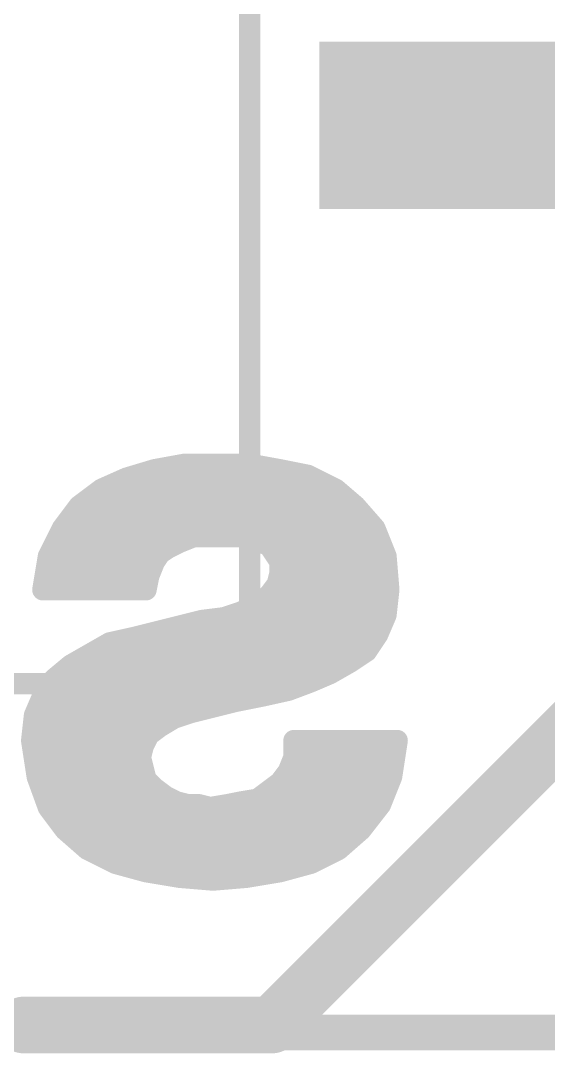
# Model space of a CAD drawing. Extents: x -38 to 69, y -72 to 37.
# Drawn here: x 19.42 to 21.311, y 6.375 to 10.075 of the extents above; entities that cross this region are included whole.
import ezdxf

# ---------------------------------------------------------------- set-up
doc = ezdxf.new("R2010")
doc.units = 0
for name, color, linetype in [('1', 12, 'CONTINUOUS'), ('21', 41, 'CONTINUOUS'), ('22', 40, 'CONTINUOUS'), ('39', 12, 'CONTINUOUS'), ('51', 53, 'CONTINUOUS')]:
    doc.layers.add(name, color=color, linetype=linetype)

# ---------------------------------------------------------------- blocks, each defined once
blk = doc.blocks.new('RECT')
blk.add_solid([(-0.5, -0.5), (0.5, -0.5), (-0.5, 0.5), (0.5, 0.5)])

msp = doc.modelspace()

# ---------------------------------------------------------------- linework, layer by layer
at = {"layer": '21', "const_width": 0.2032}
for points in [[(20.32, 6.477), (21.463, 7.62)], [(19.431, 6.477), (20.32, 6.477)]]:
    msp.add_lwpolyline(points, dxfattribs=at)
at = {"layer": '21', "const_width": 0.1016}
for points in [[(19.431, 6.5278, 1), (19.431, 6.4262)], [(20.2841, 6.5129, 1), (20.3559, 6.4411)], [(20.32, 6.4262, 1), (20.32, 6.5278)]]:
    msp.add_lwpolyline(points, format="xyb", dxfattribs=at)
at = {"layer": '22', "const_width": 0.0762}
for points in [[(20.009, 8.486), (19.899, 8.466)], [(20.239, 8.486), (20.009, 8.486)], [(20.349, 8.466), (20.239, 8.486)], [(19.799, 8.436), (19.709, 8.396)], [(19.899, 8.466), (19.799, 8.436)], [(19.873, 8.4582), (20.388, 8.4582)], [(20.449, 8.446), (20.349, 8.466)], [(20.549, 8.396), (20.449, 8.446)], [(19.709, 8.396), (19.629, 8.336)], [(19.6903, 8.382), (20.5653, 8.382)], [(20.619, 8.336), (20.549, 8.396)], [(19.629, 8.336), (19.569, 8.256)], [(20.689, 8.256), (20.619, 8.336)], [(19.6064, 8.3058), (20.6454, 8.3058)], [(19.569, 8.256), (19.519, 8.156)], [(20.729, 8.156), (20.689, 8.256)], [(19.5558, 8.2296), (20.6996, 8.2296)], [(19.989, 8.206), (20.039, 8.226)], [(20.039, 8.226), (20.209, 8.226)], [(20.209, 8.226), (20.239, 8.216)], [(20.239, 8.216), (20.279, 8.206)], [(19.919, 8.166), (19.949, 8.186)], [(19.949, 8.186), (19.989, 8.206)], [(20.279, 8.206), (20.309, 8.196)], [(20.309, 8.196), (20.329, 8.166)], [(19.519, 8.156), (19.499, 8.036)], [(19.5186, 8.1534), (19.9106, 8.1534)], [(19.899, 8.136), (19.919, 8.166)], [(20.329, 8.166), (20.349, 8.136)], [(20.3374, 8.1534), (20.7292, 8.1534)], [(20.739, 8.036), (20.729, 8.156)], [(19.879, 8.086), (19.899, 8.136)], [(20.349, 8.136), (20.349, 8.096)], [(19.5059, 8.0772), (19.8772, 8.0772)], [(19.869, 8.036), (19.879, 8.086)], [(20.349, 8.096), (20.339, 8.056)], [(20.3443, 8.0772), (20.7356, 8.0772)], [(19.499, 8.036), (19.869, 8.036)], [(20.339, 8.056), (20.309, 8.016)], [(20.729, 7.946), (20.739, 8.036)], [(20.309, 8.016), (20.269, 7.986)], [(20.289, 8.001), (20.7351, 8.001)], [(20.209, 7.956), (20.149, 7.936)], [(20.269, 7.986), (20.209, 7.956)], [(20.069, 7.926), (19.989, 7.906)], [(20.0642, 7.9248), (20.7199, 7.9248)], [(20.149, 7.936), (20.069, 7.926)], [(20.699, 7.876), (20.729, 7.946)], [(19.909, 7.886), (19.829, 7.866)], [(19.989, 7.906), (19.909, 7.886)], [(19.739, 7.846), (19.669, 7.806)], [(19.829, 7.866), (19.739, 7.846)], [(19.7507, 7.8486), (20.6807, 7.8486)], [(20.659, 7.816), (20.699, 7.876)], [(19.669, 7.806), (19.599, 7.766)], [(20.599, 7.776), (20.659, 7.816)], [(19.6102, 7.7724), (20.5927, 7.7724)], [(20.529, 7.736), (20.599, 7.776)], [(19.599, 7.766), (19.539, 7.716)], [(20.459, 7.706), (20.529, 7.736)], [(19.539, 7.716), (19.499, 7.656)], [(19.5258, 7.6962), (20.4329, 7.6962)], [(20.379, 7.676), (20.459, 7.706)], [(20.289, 7.656), (20.379, 7.676)], [(19.499, 7.656), (19.469, 7.586)], [(19.4836, 7.62), (20.125, 7.62)], [(20.109, 7.616), (20.189, 7.636)], [(20.189, 7.636), (20.289, 7.656)], [(19.469, 7.586), (19.459, 7.496)], [(19.969, 7.576), (20.029, 7.596)], [(20.029, 7.596), (20.109, 7.616)], [(19.879, 7.516), (19.919, 7.546)], [(19.919, 7.546), (19.969, 7.576)], [(19.4643, 7.5438), (19.9161, 7.5438)], [(19.859, 7.476), (19.879, 7.516)], [(19.459, 7.496), (19.479, 7.366)], [(19.849, 7.436), (19.859, 7.476)], [(20.399, 7.496), (20.399, 7.436)], [(20.449, 7.496), (20.399, 7.496)], [(20.769, 7.496), (20.449, 7.496)], [(20.749, 7.366), (20.769, 7.496)], [(19.4634, 7.4676), (19.8569, 7.4676)], [(19.859, 7.396), (19.849, 7.436)], [(20.399, 7.436), (20.379, 7.386)], [(20.399, 7.4676), (20.7646, 7.4676)], [(19.4751, 7.3914), (19.8602, 7.3914)], [(19.479, 7.366), (19.519, 7.256)], [(19.869, 7.356), (19.859, 7.396)], [(20.379, 7.386), (20.349, 7.346)], [(20.3812, 7.3914), (20.7529, 7.3914)], [(20.709, 7.266), (20.749, 7.366)], [(19.899, 7.326), (19.869, 7.356)], [(19.939, 7.296), (19.899, 7.326)], [(20.349, 7.346), (20.309, 7.316)], [(19.4975, 7.3152), (19.9134, 7.3152)], [(19.979, 7.276), (19.939, 7.296)], [(20.309, 7.316), (20.269, 7.286)], [(20.3079, 7.3152), (20.7287, 7.3152)], [(19.519, 7.256), (19.579, 7.176)], [(20.019, 7.266), (19.979, 7.276)], [(20.059, 7.266), (20.019, 7.266)], [(20.099, 7.256), (20.059, 7.266)], [(20.159, 7.266), (20.099, 7.256)], [(20.209, 7.276), (20.159, 7.266)], [(20.269, 7.286), (20.209, 7.276)], [(20.639, 7.176), (20.709, 7.266)], [(19.5318, 7.239), (20.688, 7.239)], [(19.579, 7.176), (19.659, 7.106)], [(20.559, 7.106), (20.639, 7.176)], [(19.5941, 7.1628), (20.6239, 7.1628)], [(19.659, 7.106), (19.759, 7.056)], [(20.459, 7.056), (20.559, 7.106)], [(19.6978, 7.0866), (20.5202, 7.0866)], [(19.759, 7.056), (19.869, 7.026)], [(20.349, 7.026), (20.459, 7.056)], [(19.869, 7.026), (19.989, 7.006)], [(19.9626, 7.0104), (20.2554, 7.0104)], [(19.989, 7.006), (20.109, 6.996)], [(20.109, 6.996), (20.229, 7.006)], [(20.229, 7.006), (20.349, 7.026)]]:
    msp.add_lwpolyline(points, dxfattribs=at)
at = {"layer": '22', "const_width": 0.0381}
for points in [[(20.009, 8.5051, 1), (20.009, 8.467)], [(20.0124, 8.4673, 1), (20.0056, 8.5047)], [(20.2424, 8.5047, 1), (20.2356, 8.4673)], [(20.239, 8.467, 1), (20.239, 8.5051)], [(19.7935, 8.4542, 1), (19.8045, 8.4178)], [(19.8067, 8.4186, 1), (19.7913, 8.4534)], [(19.873, 8.4772, 1), (19.873, 8.4391)], [(19.8956, 8.4847, 1), (19.9024, 8.4473)], [(19.9045, 8.4478, 1), (19.8935, 8.4842)], [(20.3527, 8.4847, 1), (20.3453, 8.4473)], [(20.3456, 8.4473, 1), (20.3524, 8.4847)], [(20.388, 8.4391, 1), (20.388, 8.4772)], [(20.4575, 8.463, 1), (20.4405, 8.429)], [(20.4453, 8.4273, 1), (20.4527, 8.4647)], [(19.6903, 8.401, 1), (19.6903, 8.3629)], [(19.7013, 8.4134, 1), (19.7167, 8.3786)], [(19.7204, 8.3808, 1), (19.6976, 8.4112)], [(20.5614, 8.4105, 1), (20.5366, 8.3815)], [(20.5405, 8.379, 1), (20.5575, 8.413)], [(20.5653, 8.3629, 1), (20.5653, 8.401)], [(19.6176, 8.3512, 1), (19.6404, 8.3208)], [(19.6442, 8.3246, 1), (19.6138, 8.3474)], [(20.6333, 8.3485, 1), (20.6047, 8.3235)], [(20.6066, 8.3215, 1), (20.6314, 8.3505)], [(19.6064, 8.3248, 1), (19.6064, 8.2867)], [(20.6454, 8.2867, 1), (20.6454, 8.3248)], [(19.586, 8.2475, 1), (19.552, 8.2645)], [(20.7067, 8.2631, 1), (20.6713, 8.2489)], [(20.6747, 8.2435, 1), (20.7033, 8.2685)], [(19.5558, 8.2486, 1), (19.5558, 8.2105)], [(19.5538, 8.2674, 1), (19.5842, 8.2446)], [(20.039, 8.2451, 1), (20.039, 8.207)], [(20.0461, 8.2083, 1), (20.0319, 8.2437)], [(20.215, 8.2441, 1), (20.203, 8.2079)], [(20.209, 8.207, 1), (20.209, 8.2451)], [(20.2436, 8.2345, 1), (20.2344, 8.1975)], [(20.233, 8.1979, 1), (20.245, 8.2341)], [(20.6996, 8.2105, 1), (20.6996, 8.2486)], [(19.9405, 8.203, 1), (19.9575, 8.169)], [(19.9596, 8.1701, 1), (19.9384, 8.2019)], [(19.9819, 8.2237, 1), (19.9961, 8.1883)], [(19.9975, 8.189, 1), (19.9805, 8.223)], [(20.285, 8.2241, 1), (20.273, 8.1879)], [(20.2744, 8.1875, 1), (20.2836, 8.2245)], [(20.3249, 8.2066, 1), (20.2931, 8.1854)], [(20.303, 8.1779, 1), (20.315, 8.2141)], [(19.5186, 8.1724, 1), (19.5186, 8.1343)], [(19.502, 8.1645, 1), (19.536, 8.1475)], [(19.5378, 8.1529, 1), (19.5002, 8.1591)], [(19.9084, 8.1819, 1), (19.9296, 8.1501)], [(19.9349, 8.1554, 1), (19.9031, 8.1766)], [(19.9106, 8.1343, 1), (19.9106, 8.1724)], [(20.3449, 8.1766, 1), (20.3131, 8.1554)], [(20.3131, 8.1554, 1), (20.3449, 8.1766)], [(20.3374, 8.1724, 1), (20.3374, 8.1343)], [(20.748, 8.1576, 1), (20.71, 8.1544)], [(20.7113, 8.1489, 1), (20.7467, 8.1631)], [(20.7292, 8.1343, 1), (20.7292, 8.1724)], [(19.8831, 8.1466, 1), (19.9149, 8.1254)], [(19.9167, 8.1289, 1), (19.8813, 8.1431)], [(20.3681, 8.136, 1), (20.33, 8.136)], [(20.3331, 8.1254, 1), (20.3649, 8.1466)], [(19.5059, 8.0963, 1), (19.5059, 8.0582)], [(19.8613, 8.0931, 1), (19.8967, 8.0789)], [(19.8977, 8.0823, 1), (19.8603, 8.0897)], [(19.8772, 8.0582, 1), (19.8772, 8.0963)], [(20.3443, 8.0963, 1), (20.3443, 8.0582)], [(20.33, 8.096, 1), (20.3681, 8.096)], [(20.3675, 8.0914, 1), (20.3305, 8.1006)], [(20.7356, 8.0582, 1), (20.7356, 8.0963)], [(19.499, 8.055, 1), (19.499, 8.0169)], [(19.869, 8.0169, 1), (19.869, 8.055)], [(20.3205, 8.0606, 1), (20.3575, 8.0514)], [(20.3542, 8.0446, 1), (20.3238, 8.0674)], [(20.7579, 8.0339, 1), (20.7201, 8.0381)], [(19.4802, 8.0391, 1), (19.5178, 8.0329)], [(19.8503, 8.0397, 1), (19.8877, 8.0323)], [(20.289, 8.0201, 1), (20.289, 7.982)], [(20.2938, 8.0274, 1), (20.3242, 8.0046)], [(20.3204, 8.0008, 1), (20.2976, 8.0312)], [(20.72, 8.0344, 1), (20.758, 8.0376)], [(20.7351, 7.982, 1), (20.7351, 8.0201)], [(20.2005, 7.973, 1), (20.2175, 7.939)], [(20.215, 7.9379, 1), (20.203, 7.9741)], [(20.2576, 8.0012, 1), (20.2804, 7.9708)], [(20.2775, 7.969, 1), (20.2605, 8.003)], [(20.0642, 7.9439, 1), (20.0642, 7.9058)], [(20.0666, 7.9449, 1), (20.0714, 7.9071)], [(20.0736, 7.9075, 1), (20.0644, 7.9445)], [(20.143, 7.9541, 1), (20.155, 7.9179)], [(20.1514, 7.9171, 1), (20.1466, 7.9549)], [(20.7101, 7.9481, 1), (20.7479, 7.9439)], [(20.7465, 7.9385, 1), (20.7115, 7.9535)], [(20.7199, 7.9058, 1), (20.7199, 7.9439)], [(19.9044, 7.9045, 1), (19.9136, 7.8675)], [(19.9136, 7.8675, 1), (19.9044, 7.9045)], [(19.9844, 7.9245, 1), (19.9936, 7.8875)], [(19.9936, 7.8875, 1), (19.9844, 7.9245)], [(19.7349, 7.8646, 1), (19.7431, 7.8274)], [(19.7485, 7.8295, 1), (19.7295, 7.8625)], [(19.7507, 7.8677, 1), (19.7507, 7.8296)], [(19.8244, 7.8845, 1), (19.8336, 7.8475)], [(19.8331, 7.8474, 1), (19.8249, 7.8846)], [(20.6815, 7.8835, 1), (20.7165, 7.8685)], [(20.6807, 7.8296, 1), (20.6807, 7.8677)], [(20.7149, 7.8654, 1), (20.6831, 7.8866)], [(19.6785, 7.7895, 1), (19.6595, 7.8225)], [(20.6431, 7.8266, 1), (20.6749, 7.8054)], [(20.6696, 7.8001, 1), (20.6484, 7.8319)], [(19.6102, 7.7915, 1), (19.6102, 7.7534)], [(19.6595, 7.8225, 1), (19.6785, 7.7895)], [(20.5884, 7.7919, 1), (20.6096, 7.7601)], [(20.6085, 7.7595, 1), (20.5895, 7.7925)], [(20.5927, 7.7534, 1), (20.5927, 7.7915)], [(19.5895, 7.7825, 1), (19.6085, 7.7495)], [(19.6112, 7.7514, 1), (19.5868, 7.7806)], [(20.5195, 7.7525, 1), (20.5385, 7.7195)], [(20.5365, 7.7185, 1), (20.5215, 7.7535)], [(19.5258, 7.7153, 1), (19.5258, 7.6772)], [(19.5268, 7.7306, 1), (19.5512, 7.7014)], [(19.5549, 7.7054, 1), (19.5231, 7.7266)], [(20.4329, 7.6772, 1), (20.4329, 7.7153)], [(20.4515, 7.7235, 1), (20.4665, 7.6885)], [(20.4657, 7.6882, 1), (20.4523, 7.7238)], [(20.3723, 7.6938, 1), (20.3857, 7.6582)], [(20.3831, 7.6574, 1), (20.3749, 7.6946)], [(19.4836, 7.6391, 1), (19.4836, 7.601)], [(19.4831, 7.6666, 1), (19.5149, 7.6454)], [(19.5165, 7.6485, 1), (19.4815, 7.6635)], [(20.125, 7.601, 1), (20.125, 7.6391)], [(20.1853, 7.6547, 1), (20.1927, 7.6173)], [(20.1936, 7.6175, 1), (20.1844, 7.6545)], [(20.2849, 7.6746, 1), (20.2931, 7.6374)], [(20.2927, 7.6373, 1), (20.2853, 7.6747)], [(19.4879, 7.5839, 1), (19.4501, 7.5881)], [(20.0244, 7.6145, 1), (20.0336, 7.5775)], [(20.035, 7.5779, 1), (20.023, 7.6141)], [(20.1044, 7.6345, 1), (20.1136, 7.5975)], [(20.1136, 7.5975, 1), (20.1044, 7.6345)], [(19.4515, 7.5935, 1), (19.4865, 7.5785)], [(19.9304, 7.5308, 1), (19.9076, 7.5612)], [(19.963, 7.5941, 1), (19.975, 7.5579)], [(19.9788, 7.5597, 1), (19.9592, 7.5923)], [(19.4643, 7.5629, 1), (19.4643, 7.5248)], [(19.8676, 7.5312, 1), (19.8904, 7.5008)], [(19.896, 7.5075, 1), (19.862, 7.5245)], [(19.9092, 7.5623, 1), (19.9288, 7.5297)], [(19.9161, 7.5248, 1), (19.9161, 7.5629)], [(19.4778, 7.4989, 1), (19.4402, 7.4931)], [(19.4401, 7.4981, 1), (19.4779, 7.4939)], [(19.8775, 7.4714, 1), (19.8405, 7.4806)], [(20.399, 7.5151, 1), (20.399, 7.477)], [(20.4181, 7.496, 1), (20.38, 7.496)], [(20.449, 7.5151, 1), (20.449, 7.477)], [(20.449, 7.477, 1), (20.449, 7.5151)], [(20.7878, 7.4931, 1), (20.7502, 7.4989)], [(20.769, 7.477, 1), (20.769, 7.5151)], [(19.4634, 7.4867, 1), (19.4634, 7.4486)], [(19.8675, 7.4406, 1), (19.8305, 7.4314)], [(19.842, 7.4845, 1), (19.876, 7.4675)], [(19.8569, 7.4486, 1), (19.8569, 7.4867)], [(20.399, 7.4867, 1), (20.399, 7.4486)], [(20.4167, 7.4289, 1), (20.3813, 7.4431)], [(20.7646, 7.4486, 1), (20.7646, 7.4867)], [(19.8305, 7.4406, 1), (19.8675, 7.4314)], [(20.38, 7.436, 1), (20.4181, 7.436)], [(19.4751, 7.4104, 1), (19.4751, 7.3723)], [(19.4969, 7.3725, 1), (19.4611, 7.3595)], [(19.8775, 7.4006, 1), (19.8405, 7.3914)], [(19.8405, 7.3914, 1), (19.8775, 7.4006)], [(19.8602, 7.3723, 1), (19.8602, 7.4104)], [(20.3613, 7.3931, 1), (20.3967, 7.3789)], [(20.3812, 7.4104, 1), (20.3812, 7.3723)], [(20.3942, 7.3746, 1), (20.3638, 7.3974)], [(20.7667, 7.3589, 1), (20.7313, 7.3731)], [(20.7529, 7.3723, 1), (20.7529, 7.4104)], [(19.4602, 7.3631, 1), (19.4978, 7.3689)], [(19.8825, 7.3695, 1), (19.8555, 7.3425)], [(19.8505, 7.3514, 1), (19.8875, 7.3606)], [(19.9104, 7.3412, 1), (19.8876, 7.3108)], [(20.3338, 7.3574, 1), (20.3642, 7.3346)], [(20.3604, 7.3308, 1), (20.3376, 7.3612)], [(20.7302, 7.3689, 1), (20.7678, 7.3631)], [(19.4975, 7.3342, 1), (19.4975, 7.2961)], [(19.8855, 7.3125, 1), (19.9125, 7.3395)], [(19.9134, 7.2961, 1), (19.9134, 7.3342)], [(19.9475, 7.313, 1), (19.9305, 7.279)], [(19.9276, 7.2808, 1), (19.9504, 7.3112)], [(20.3079, 7.3342, 1), (20.3079, 7.2961)], [(20.2976, 7.3312, 1), (20.3204, 7.3008)], [(20.3204, 7.3008, 1), (20.2976, 7.3312)], [(20.7287, 7.2961, 1), (20.7287, 7.3342)], [(19.5342, 7.2674, 1), (19.5038, 7.2446)], [(19.9836, 7.2945, 1), (19.9744, 7.2575)], [(19.9705, 7.259, 1), (19.9875, 7.293)], [(20.019, 7.2851, 1), (20.019, 7.247)], [(20.0144, 7.2475, 1), (20.0236, 7.2845)], [(20.0636, 7.2845, 1), (20.0544, 7.2475)], [(20.059, 7.247, 1), (20.059, 7.2851)], [(20.0959, 7.2748, 1), (20.1021, 7.2372)], [(20.0944, 7.2375, 1), (20.1036, 7.2745)], [(20.1553, 7.2847, 1), (20.1627, 7.2473)], [(20.1621, 7.2472, 1), (20.1559, 7.2848)], [(20.2059, 7.2948, 1), (20.2121, 7.2572)], [(20.2127, 7.2573, 1), (20.2053, 7.2947)], [(20.2576, 7.3012, 1), (20.2804, 7.2708)], [(20.2721, 7.2672, 1), (20.2659, 7.3048)], [(20.6913, 7.2731, 1), (20.7267, 7.2589)], [(20.724, 7.2543, 1), (20.694, 7.2777)], [(19.5011, 7.2495, 1), (19.5369, 7.2625)], [(19.5318, 7.2581, 1), (19.5318, 7.22)], [(20.688, 7.22, 1), (20.688, 7.2581)], [(19.5915, 7.1903, 1), (19.5665, 7.1617)], [(20.6515, 7.1617, 1), (20.6265, 7.1903)], [(19.5638, 7.1646, 1), (19.5942, 7.1874)], [(19.5941, 7.1819, 1), (19.5941, 7.1438)], [(20.624, 7.1877, 1), (20.654, 7.1643)], [(20.6239, 7.1438, 1), (20.6239, 7.1819)], [(19.6675, 7.123, 1), (19.6505, 7.089)], [(20.5675, 7.089, 1), (20.5505, 7.123)], [(19.6465, 7.0917, 1), (19.6715, 7.1203)], [(19.6978, 7.1057, 1), (19.6978, 7.0676)], [(20.5202, 7.0676, 1), (20.5202, 7.1057)], [(20.5465, 7.1203, 1), (20.5715, 7.0917)], [(19.764, 7.0744, 1), (19.754, 7.0376)], [(19.7505, 7.039, 1), (19.7675, 7.073)], [(20.4505, 7.073, 1), (20.4675, 7.039)], [(20.464, 7.0376, 1), (20.454, 7.0744)], [(19.8721, 7.0448, 1), (19.8659, 7.0072)], [(19.864, 7.0076, 1), (19.874, 7.0444)], [(19.9626, 7.0295, 1), (19.9626, 6.9914)], [(19.9906, 7.025, 1), (19.9874, 6.987)], [(19.9859, 6.9872, 1), (19.9921, 7.0248)], [(20.1074, 7.015, 1), (20.1106, 6.977)], [(20.1074, 6.977, 1), (20.1106, 7.015)], [(20.2259, 7.0248, 1), (20.2321, 6.9872)], [(20.2306, 6.987, 1), (20.2274, 7.025)], [(20.2554, 6.9914, 1), (20.2554, 7.0295)], [(20.344, 7.0444, 1), (20.354, 7.0076)], [(20.3521, 7.0072, 1), (20.3459, 7.0448)]]:
    msp.add_lwpolyline(points, format="xyb", dxfattribs=at)
at = {"layer": '39', "const_width": 0.0762}
for points in [[(20.24, 17.7), (20.24, 7.7)], [(20.24, 7.7), (10.24, 7.7)]]:
    msp.add_lwpolyline(points, dxfattribs=at)
at = {"layer": '39', "const_width": 0.0381}
for points in [[(20.24, 7.681, 1), (20.24, 7.7191)], [(20.221, 7.7, 1), (20.2591, 7.7)]]:
    msp.add_lwpolyline(points, format="xyb", dxfattribs=at)
at = {"layer": '51', "const_width": 0.127}
msp.add_lwpolyline([(8.99, 6.45), (21.49, 6.45)], dxfattribs=at)

# ---------------------------------------------------------------- block references
at = {"layer": '1', "xscale": 2, "yscale": 0.6}
msp.add_blockref('RECT', (21.49, 9.7), dxfattribs=at)

doc.saveas('drawing.dxf')
